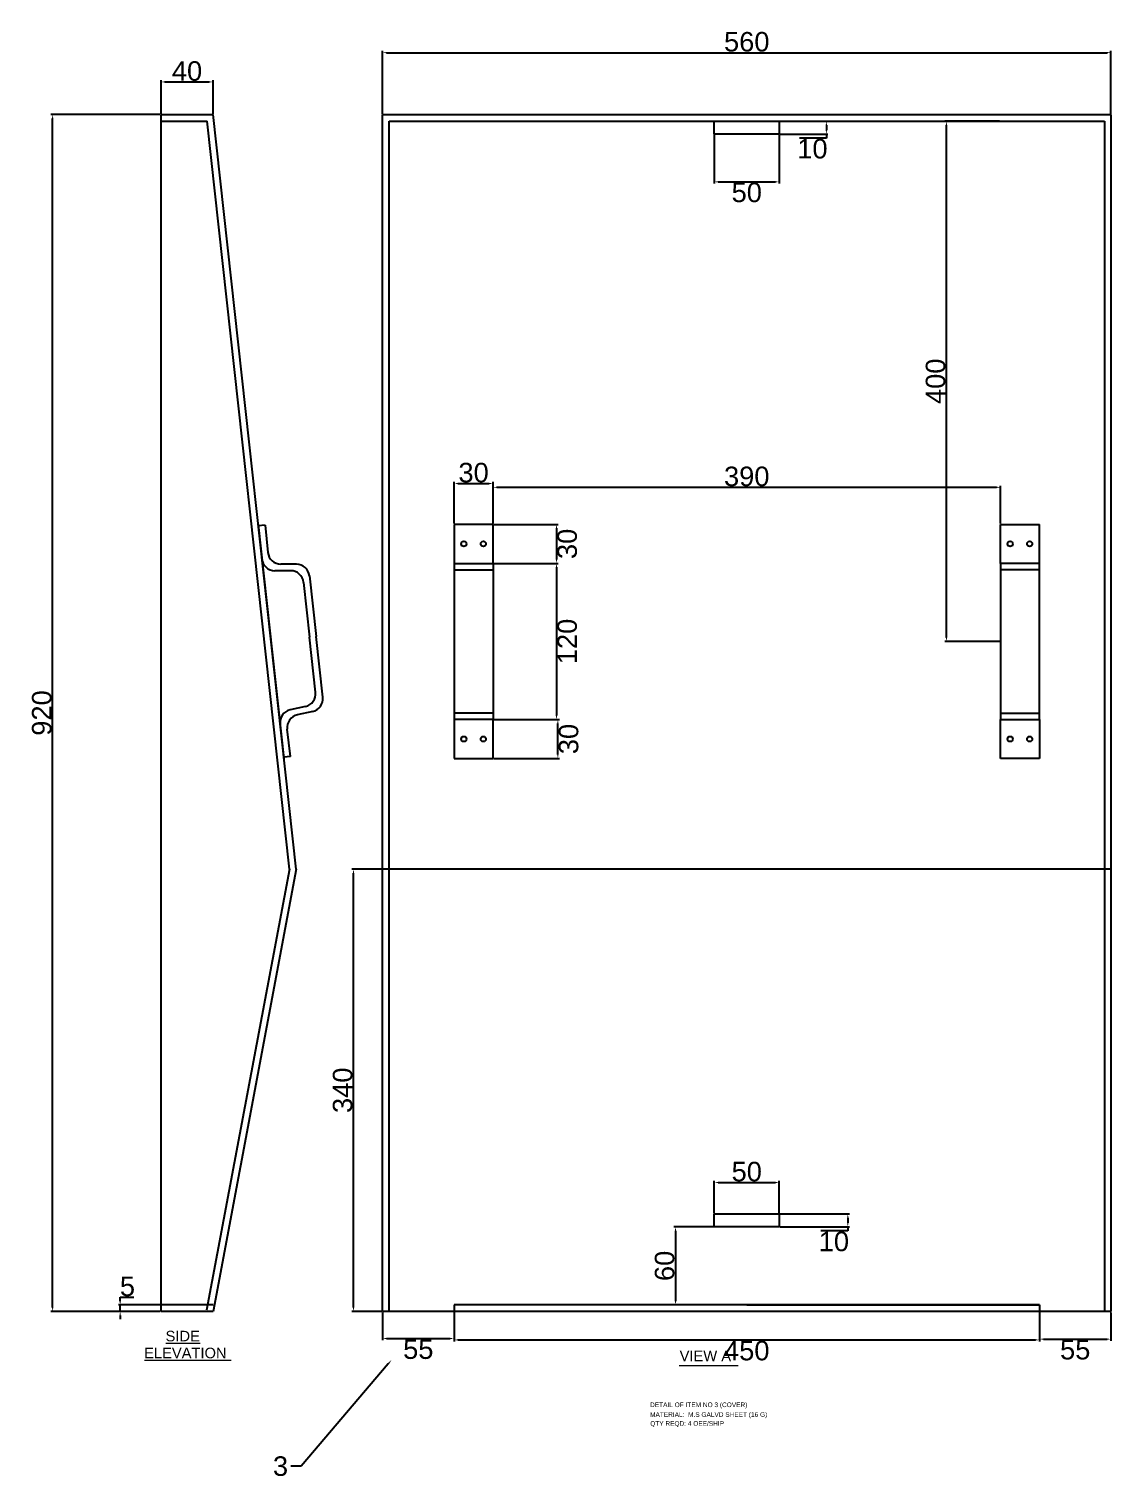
# Model space of a CAD drawing. Header units: millimetres. Extents: x -3009 to 55097, y -2803 to 5841.
# Drawn here: x 13271 to 14103, y 2721 to 3838 of the extents above; entities that cross this region are included whole.
import ezdxf
from ezdxf import colors
from ezdxf.entities.mleader import LeaderData, LeaderLine
from ezdxf.math import Vec2, Vec3

# ---------------------------------------------------------------- set-up
doc = ezdxf.new("R2010")
doc.units = ezdxf.units.MM
for name, color, linetype in [('DIM', 10, 'Continuous'), ('PDF2_Geometry', 7, 'Continuous'), ('PDF2_Text', 7, 'Continuous')]:
    doc.layers.add(name, color=color, linetype=linetype)
doc.styles.add('PDF F1', font='arial.ttf')
doc.styles.get("Standard").update_dxf_attribs({"font": 'arial.ttf', "height": 15})
doc.dimstyles.new('DIM', dxfattribs={"dimtxt": 15, "dimasz": 3, "dimexe": 1.25, "dimexo": 0.625, "dimtad": 2, "dimtoh": 1, "dimdec": 0, "dimtxsty": 'Standard', "dimcen": 2.5, "dimclrd": 1, "dimclre": 4, "dimclrt": 1, "dimadec": 0, "dimazin": 0, "dimtfac": 1, "dimtdec": 0, "dimtmove": 0, "dimatfit": 3, "dimfxl": 1, "dimtfillclr": 4, "dimarcsym": 0})

# ---------------------------------------------------------------- blocks, each defined once
blk = doc.blocks.new('*D71')
at = {"layer": 'Defpoints', "color": 0, "transparency": 16777216}
for p in [(13627.6, 3488.3), (13597.6, 3456.9), (13627.6, 3456.9)]:
    blk.add_point(p, dxfattribs=at)
at = {"layer": 'DIM', "color": 4, "lineweight": -2, "transparency": 16777216}
for p, q in [((13597.6, 3457.5), (13597.6, 3489.6)), ((13627.6, 3457.5), (13627.6, 3489.6))]:
    blk.add_line(p, q, dxfattribs=at)
at = {"layer": 'DIM', "color": 1, "lineweight": -2, "transparency": 16777216}
blk.add_line((13600.6, 3488.3), (13624.6, 3488.3), dxfattribs=at)
at = {"layer": 'DIM', "color": 1, "transparency": 16777216}
for points in [[(13600.6, 3488.8), (13600.6, 3487.8), (13597.6, 3488.3)], [(13624.6, 3488.8), (13624.6, 3487.8), (13627.6, 3488.3)]]:
    blk.add_solid(points, dxfattribs=at)
at = {"layer": 'DIM', "color": 1, "transparency": 16777216, "insert": (13612.6, 3496.6), "char_height": 15, "attachment_point": 5}
blk.add_mtext('30', dxfattribs=at)
blk = doc.blocks.new('*D72')
at = {"layer": 'Defpoints', "color": 0, "transparency": 16777216}
for p in [(13627.6, 3426.9), (13627.6, 3306.9), (13676.3, 3306.9)]:
    blk.add_point(p, dxfattribs=at)
at = {"layer": 'DIM', "color": 4, "lineweight": -2, "transparency": 16777216}
for p, q in [((13628.2, 3426.9), (13677.5, 3426.9)), ((13628.2, 3306.9), (13677.5, 3306.9))]:
    blk.add_line(p, q, dxfattribs=at)
at = {"layer": 'DIM', "color": 1, "lineweight": -2, "transparency": 16777216}
blk.add_line((13676.3, 3423.9), (13676.3, 3309.9), dxfattribs=at)
at = {"layer": 'DIM', "color": 1, "transparency": 16777216}
for points in [[(13675.8, 3423.9), (13676.8, 3423.9), (13676.3, 3426.9)], [(13675.8, 3309.9), (13676.8, 3309.9), (13676.3, 3306.9)]]:
    blk.add_solid(points, dxfattribs=at)
at = {"layer": 'DIM', "color": 1, "transparency": 16777216, "insert": (13684.6, 3366.9), "char_height": 15, "attachment_point": 5, "rotation": 90}
blk.add_mtext('120', dxfattribs=at)
blk = doc.blocks.new('*D73')
at = {"layer": 'Defpoints', "color": 0, "transparency": 16777216}
for p in [(13627.6, 3306.9), (13677.4, 3306.9), (13627.6, 3276.9)]:
    blk.add_point(p, dxfattribs=at)
at = {"layer": 'DIM', "color": 4, "lineweight": -2, "transparency": 16777216}
for p, q in [((13628.2, 3306.9), (13678.7, 3306.9)), ((13628.2, 3276.9), (13678.7, 3276.9))]:
    blk.add_line(p, q, dxfattribs=at)
at = {"layer": 'DIM', "color": 1, "lineweight": -2, "transparency": 16777216}
blk.add_line((13677.4, 3279.9), (13677.4, 3303.9), dxfattribs=at)
at = {"layer": 'DIM', "color": 1, "transparency": 16777216}
for points in [[(13676.9, 3303.9), (13677.9, 3303.9), (13677.4, 3306.9)], [(13676.9, 3279.9), (13677.9, 3279.9), (13677.4, 3276.9)]]:
    blk.add_solid(points, dxfattribs=at)
at = {"layer": 'DIM', "color": 1, "transparency": 16777216, "insert": (13685.7, 3291.9), "char_height": 15, "attachment_point": 5, "rotation": 90}
blk.add_mtext('30', dxfattribs=at)
blk = doc.blocks.new('*D74')
at = {"layer": 'Defpoints', "color": 0, "transparency": 16777216}
for p in [(14017.6, 3485.4), (13627.6, 3456.9), (14017.6, 3456.9)]:
    blk.add_point(p, dxfattribs=at)
at = {"layer": 'DIM', "color": 4, "lineweight": -2, "transparency": 16777216}
for p, q in [((13627.6, 3457.5), (13627.6, 3486.6)), ((14017.6, 3457.5), (14017.6, 3486.6))]:
    blk.add_line(p, q, dxfattribs=at)
at = {"layer": 'DIM', "color": 1, "lineweight": -2, "transparency": 16777216}
blk.add_line((13630.6, 3485.4), (14014.6, 3485.4), dxfattribs=at)
at = {"layer": 'DIM', "color": 1, "transparency": 16777216}
for points in [[(13630.6, 3485.9), (13630.6, 3484.9), (13627.6, 3485.4)], [(14014.6, 3485.9), (14014.6, 3484.9), (14017.6, 3485.4)]]:
    blk.add_solid(points, dxfattribs=at)
at = {"layer": 'DIM', "color": 1, "transparency": 16777216, "insert": (13822.6, 3493.7), "char_height": 15, "attachment_point": 5}
blk.add_mtext('390', dxfattribs=at)
blk = doc.blocks.new('*D75')
at = {"layer": 'Defpoints', "color": 0, "transparency": 16777216}
for p in [(13627.6, 3456.9), (13627.6, 3426.9), (13676.3, 3426.9)]:
    blk.add_point(p, dxfattribs=at)
at = {"layer": 'DIM', "color": 4, "lineweight": -2, "transparency": 16777216}
for p, q in [((13628.2, 3456.9), (13677.5, 3456.9)), ((13628.2, 3426.9), (13677.5, 3426.9))]:
    blk.add_line(p, q, dxfattribs=at)
at = {"layer": 'DIM', "color": 1, "lineweight": -2, "transparency": 16777216}
blk.add_line((13676.3, 3453.9), (13676.3, 3429.9), dxfattribs=at)
at = {"layer": 'DIM', "color": 1, "transparency": 16777216}
for points in [[(13675.8, 3453.9), (13676.8, 3453.9), (13676.3, 3456.9)], [(13675.8, 3429.9), (13676.8, 3429.9), (13676.3, 3426.9)]]:
    blk.add_solid(points, dxfattribs=at)
at = {"layer": 'DIM', "color": 1, "transparency": 16777216, "insert": (13684.6, 3441.9), "char_height": 15, "attachment_point": 5, "rotation": 90}
blk.add_mtext('30', dxfattribs=at)
blk = doc.blocks.new('*D76')
at = {"layer": 'Defpoints', "color": 0, "transparency": 16777216}
for p in [(14102.6, 3819.5), (13542.6, 3771.9), (14102.6, 3771.9)]:
    blk.add_point(p, dxfattribs=at)
at = {"layer": 'DIM', "color": 4, "lineweight": -2, "transparency": 16777216}
for p, q in [((13542.6, 3772.5), (13542.6, 3820.8)), ((14102.6, 3772.5), (14102.6, 3820.8))]:
    blk.add_line(p, q, dxfattribs=at)
at = {"layer": 'DIM', "color": 1, "lineweight": -2, "transparency": 16777216}
blk.add_line((13545.6, 3819.5), (14099.6, 3819.5), dxfattribs=at)
at = {"layer": 'DIM', "color": 1, "transparency": 16777216}
for points in [[(13545.6, 3820), (13545.6, 3819), (13542.6, 3819.5)], [(14099.6, 3820), (14099.6, 3819), (14102.6, 3819.5)]]:
    blk.add_solid(points, dxfattribs=at)
at = {"layer": 'DIM', "color": 1, "transparency": 16777216, "insert": (13822.6, 3827.8), "char_height": 15, "attachment_point": 5}
blk.add_mtext('560', dxfattribs=at)
blk = doc.blocks.new('*D77')
at = {"layer": 'Defpoints', "color": 0, "transparency": 16777216}
for p in [(13797.6, 3756.9), (13847.6, 3756.9), (13847.6, 3720.2)]:
    blk.add_point(p, dxfattribs=at)
at = {"layer": 'DIM', "color": 4, "lineweight": -2, "transparency": 16777216}
for p, q in [((13797.6, 3756.2), (13797.6, 3719)), ((13847.6, 3756.2), (13847.6, 3719))]:
    blk.add_line(p, q, dxfattribs=at)
at = {"layer": 'DIM', "color": 1, "lineweight": -2, "transparency": 16777216}
blk.add_line((13800.6, 3720.2), (13844.6, 3720.2), dxfattribs=at)
at = {"layer": 'DIM', "color": 1, "transparency": 16777216}
for points in [[(13800.6, 3720.7), (13800.6, 3719.7), (13797.6, 3720.2)], [(13844.6, 3720.7), (13844.6, 3719.7), (13847.6, 3720.2)]]:
    blk.add_solid(points, dxfattribs=at)
at = {"layer": 'DIM', "color": 1, "transparency": 16777216, "insert": (13822.6, 3712), "char_height": 15, "attachment_point": 5}
blk.add_mtext('50', dxfattribs=at)
blk = doc.blocks.new('*D78')
at = {"layer": 'Defpoints', "color": 0, "transparency": 16777216}
for p in [(13847.6, 3766.9), (13847.6, 3756.9), (13883.8, 3756.9)]:
    blk.add_point(p, dxfattribs=at)
at = {"layer": 'DIM', "color": 4, "lineweight": -2, "transparency": 16777216}
for p, q in [((13848.2, 3766.9), (13885, 3766.9)), ((13848.2, 3756.9), (13885, 3756.9))]:
    blk.add_line(p, q, dxfattribs=at)
at = {"layer": 'DIM', "color": 1, "lineweight": -2, "transparency": 16777216}
for p, q in [((13883.8, 3763.9), (13883.8, 3759.9)), ((13883.8, 3753.9), (13863.1, 3753.9)), ((13883.8, 3756.9), (13883.8, 3753.9))]:
    blk.add_line(p, q, dxfattribs=at)
at = {"layer": 'DIM', "color": 1, "transparency": 16777216}
for points in [[(13883.3, 3763.9), (13884.3, 3763.9), (13883.8, 3766.9)], [(13883.3, 3759.9), (13884.3, 3759.9), (13883.8, 3756.9)]]:
    blk.add_solid(points, dxfattribs=at)
at = {"layer": 'DIM', "color": 1, "transparency": 16777216, "insert": (13873.1, 3745.6), "char_height": 15, "attachment_point": 5}
blk.add_mtext('10', dxfattribs=at)
blk = doc.blocks.new('*D79')
at = {"layer": 'Defpoints', "color": 0, "transparency": 16777216}
for p in [(13542.6, 2851.9), (13597.6, 2851.9), (13597.6, 2831.1)]:
    blk.add_point(p, dxfattribs=at)
at = {"layer": 'DIM', "color": 4, "lineweight": -2, "transparency": 16777216}
for p, q in [((13542.6, 2851.2), (13542.6, 2829.8)), ((13597.6, 2851.2), (13597.6, 2829.8))]:
    blk.add_line(p, q, dxfattribs=at)
at = {"layer": 'DIM', "color": 1, "lineweight": -2, "transparency": 16777216}
blk.add_line((13545.6, 2831.1), (13594.6, 2831.1), dxfattribs=at)
at = {"layer": 'DIM', "color": 1, "transparency": 16777216}
for points in [[(13545.6, 2831.6), (13545.6, 2830.6), (13542.6, 2831.1)], [(13594.6, 2831.6), (13594.6, 2830.6), (13597.6, 2831.1)]]:
    blk.add_solid(points, dxfattribs=at)
at = {"layer": 'DIM', "color": 1, "transparency": 16777216, "insert": (13570.1, 2822.8), "char_height": 15, "attachment_point": 5}
blk.add_mtext('55', dxfattribs=at)
blk = doc.blocks.new('*D80')
at = {"layer": 'Defpoints', "color": 0, "transparency": 16777216}
for p in [(13597.6, 2851.9), (14047.6, 2851.9), (14047.6, 2830)]:
    blk.add_point(p, dxfattribs=at)
at = {"layer": 'DIM', "color": 4, "lineweight": -2, "transparency": 16777216}
for p, q in [((13597.6, 2851.2), (13597.6, 2828.8)), ((14047.6, 2851.2), (14047.6, 2828.8))]:
    blk.add_line(p, q, dxfattribs=at)
at = {"layer": 'DIM', "color": 1, "lineweight": -2, "transparency": 16777216}
blk.add_line((13600.6, 2830), (14044.6, 2830), dxfattribs=at)
at = {"layer": 'DIM', "color": 1, "transparency": 16777216}
for points in [[(13600.6, 2830.5), (13600.6, 2829.5), (13597.6, 2830)], [(14044.6, 2830.5), (14044.6, 2829.5), (14047.6, 2830)]]:
    blk.add_solid(points, dxfattribs=at)
at = {"layer": 'DIM', "color": 1, "transparency": 16777216, "insert": (13822.6, 2821.7), "char_height": 15, "attachment_point": 5}
blk.add_mtext('450', dxfattribs=at)
blk = doc.blocks.new('*D81')
at = {"layer": 'Defpoints', "color": 0, "transparency": 16777216}
for p in [(14047.6, 2851.9), (14102.6, 2851.9), (14102.6, 2830.6)]:
    blk.add_point(p, dxfattribs=at)
at = {"layer": 'DIM', "color": 4, "lineweight": -2, "transparency": 16777216}
for p, q in [((14047.6, 2851.2), (14047.6, 2829.4)), ((14102.6, 2851.2), (14102.6, 2829.4))]:
    blk.add_line(p, q, dxfattribs=at)
at = {"layer": 'DIM', "color": 1, "lineweight": -2, "transparency": 16777216}
blk.add_line((14050.6, 2830.6), (14099.6, 2830.6), dxfattribs=at)
at = {"layer": 'DIM', "color": 1, "transparency": 16777216}
for points in [[(14050.6, 2831.1), (14050.6, 2830.1), (14047.6, 2830.6)], [(14099.6, 2831.1), (14099.6, 2830.1), (14102.6, 2830.6)]]:
    blk.add_solid(points, dxfattribs=at)
at = {"layer": 'DIM', "color": 1, "transparency": 16777216, "insert": (14075.1, 2822.4), "char_height": 15, "attachment_point": 5}
blk.add_mtext('55', dxfattribs=at)
blk = doc.blocks.new('*D82')
at = {"layer": 'Defpoints', "color": 0, "transparency": 16777216}
for p in [(13340.9, 2856.9), (13372.3, 2856.9), (13372.3, 2851.9)]:
    blk.add_point(p, dxfattribs=at)
at = {"layer": 'DIM', "color": 1, "lineweight": -2, "transparency": 16777216}
for p, q in [((13340.9, 2859.9), (13340.9, 2862.9)), ((13340.9, 2862.9), (13351.5, 2862.9)), ((13340.9, 2851.9), (13340.9, 2856.9)), ((13340.9, 2848.9), (13340.9, 2845.9))]:
    blk.add_line(p, q, dxfattribs=at)
at = {"layer": 'DIM', "color": 4, "lineweight": -2, "transparency": 16777216}
for p, q in [((13371.7, 2856.9), (13339.7, 2856.9)), ((13371.7, 2851.9), (13339.7, 2851.9))]:
    blk.add_line(p, q, dxfattribs=at)
at = {"layer": 'DIM', "color": 1, "transparency": 16777216}
for points in [[(13340.4, 2859.9), (13341.4, 2859.9), (13340.9, 2856.9)], [(13340.4, 2848.9), (13341.4, 2848.9), (13340.9, 2851.9)]]:
    blk.add_solid(points, dxfattribs=at)
at = {"layer": 'DIM', "color": 1, "transparency": 16777216, "insert": (13346.5, 2871.1), "char_height": 15, "attachment_point": 5}
blk.add_mtext('5', dxfattribs=at)
blk = doc.blocks.new('*D83')
at = {"layer": 'Defpoints', "color": 0, "transparency": 16777216}
for p in [(13289, 3771.9), (13372.3, 3771.9), (13372.3, 2851.9)]:
    blk.add_point(p, dxfattribs=at)
at = {"layer": 'DIM', "color": 4, "lineweight": -2, "transparency": 16777216}
for p, q in [((13371.7, 3771.9), (13287.7, 3771.9)), ((13371.7, 2851.9), (13287.7, 2851.9))]:
    blk.add_line(p, q, dxfattribs=at)
at = {"layer": 'DIM', "color": 1, "lineweight": -2, "transparency": 16777216}
blk.add_line((13289, 2854.9), (13289, 3768.9), dxfattribs=at)
at = {"layer": 'DIM', "color": 1, "transparency": 16777216}
for points in [[(13288.5, 3768.9), (13289.5, 3768.9), (13289, 3771.9)], [(13288.5, 2854.9), (13289.5, 2854.9), (13289, 2851.9)]]:
    blk.add_solid(points, dxfattribs=at)
at = {"layer": 'DIM', "color": 1, "transparency": 16777216, "insert": (13280.7, 3311.9), "char_height": 15, "attachment_point": 5, "rotation": 90}
blk.add_mtext('920', dxfattribs=at)
blk = doc.blocks.new('*D84')
at = {"layer": 'Defpoints', "color": 0, "transparency": 16777216}
for p in [(13847.6, 2951), (13797.6, 2926.9), (13847.6, 2926.9)]:
    blk.add_point(p, dxfattribs=at)
at = {"layer": 'DIM', "color": 4, "lineweight": -2, "transparency": 16777216}
for p, q in [((13797.6, 2927.5), (13797.6, 2952.3)), ((13847.6, 2927.5), (13847.6, 2952.3))]:
    blk.add_line(p, q, dxfattribs=at)
at = {"layer": 'DIM', "color": 1, "lineweight": -2, "transparency": 16777216}
blk.add_line((13800.6, 2951), (13844.6, 2951), dxfattribs=at)
at = {"layer": 'DIM', "color": 1, "transparency": 16777216}
for points in [[(13800.6, 2951.5), (13800.6, 2950.5), (13797.6, 2951)], [(13844.6, 2951.5), (13844.6, 2950.5), (13847.6, 2951)]]:
    blk.add_solid(points, dxfattribs=at)
at = {"layer": 'DIM', "color": 1, "transparency": 16777216, "insert": (13822.6, 2959.3), "char_height": 15, "attachment_point": 5}
blk.add_mtext('50', dxfattribs=at)
blk = doc.blocks.new('*D85')
at = {"layer": 'Defpoints', "color": 0, "transparency": 16777216}
for p in [(13847.6, 2926.9), (13847.6, 2916.9), (13900.3, 2916.9)]:
    blk.add_point(p, dxfattribs=at)
at = {"layer": 'DIM', "color": 4, "lineweight": -2, "transparency": 16777216}
for p, q in [((13848.2, 2926.9), (13901.5, 2926.9)), ((13848.2, 2916.9), (13901.5, 2916.9))]:
    blk.add_line(p, q, dxfattribs=at)
at = {"layer": 'DIM', "color": 1, "lineweight": -2, "transparency": 16777216}
for p, q in [((13900.3, 2923.9), (13900.3, 2919.9)), ((13900.3, 2916.9), (13900.3, 2913.9)), ((13900.3, 2913.9), (13879.6, 2913.9))]:
    blk.add_line(p, q, dxfattribs=at)
at = {"layer": 'DIM', "color": 1, "transparency": 16777216}
for points in [[(13899.8, 2923.9), (13900.8, 2923.9), (13900.3, 2926.9)], [(13899.8, 2919.9), (13900.8, 2919.9), (13900.3, 2916.9)]]:
    blk.add_solid(points, dxfattribs=at)
at = {"layer": 'DIM', "color": 1, "transparency": 16777216, "insert": (13889.6, 2905.6), "char_height": 15, "attachment_point": 5}
blk.add_mtext('10', dxfattribs=at)
blk = doc.blocks.new('*D86')
at = {"layer": 'Defpoints', "color": 0, "transparency": 16777216}
for p in [(13797.6, 2916.9), (13767.8, 2856.9), (13797.6, 2856.9)]:
    blk.add_point(p, dxfattribs=at)
at = {"layer": 'DIM', "color": 4, "lineweight": -2, "transparency": 16777216}
for p, q in [((13797, 2916.9), (13766.5, 2916.9)), ((13797, 2856.9), (13766.5, 2856.9))]:
    blk.add_line(p, q, dxfattribs=at)
at = {"layer": 'DIM', "color": 1, "lineweight": -2, "transparency": 16777216}
blk.add_line((13767.8, 2913.9), (13767.8, 2859.9), dxfattribs=at)
at = {"layer": 'DIM', "color": 1, "transparency": 16777216}
for points in [[(13767.3, 2913.9), (13768.3, 2913.9), (13767.8, 2916.9)], [(13767.3, 2859.9), (13768.3, 2859.9), (13767.8, 2856.9)]]:
    blk.add_solid(points, dxfattribs=at)
at = {"layer": 'DIM', "color": 1, "transparency": 16777216, "insert": (13759.5, 2886.9), "char_height": 15, "attachment_point": 5, "rotation": 90}
blk.add_mtext('60', dxfattribs=at)
blk = doc.blocks.new('*D87')
at = {"layer": 'Defpoints', "color": 0, "transparency": 16777216}
for p in [(13412.3, 3797), (13372.3, 3771.9), (13412.3, 3771.9)]:
    blk.add_point(p, dxfattribs=at)
at = {"layer": 'DIM', "color": 4, "lineweight": -2, "transparency": 16777216}
for p, q in [((13372.3, 3772.5), (13372.3, 3798.3)), ((13412.3, 3772.5), (13412.3, 3798.3))]:
    blk.add_line(p, q, dxfattribs=at)
at = {"layer": 'DIM', "color": 1, "lineweight": -2, "transparency": 16777216}
blk.add_line((13375.3, 3797), (13409.3, 3797), dxfattribs=at)
at = {"layer": 'DIM', "color": 1, "transparency": 16777216}
for points in [[(13375.3, 3797.5), (13375.3, 3796.5), (13372.3, 3797)], [(13409.3, 3797.5), (13409.3, 3796.5), (13412.3, 3797)]]:
    blk.add_solid(points, dxfattribs=at)
at = {"layer": 'DIM', "color": 1, "transparency": 16777216, "insert": (13392.3, 3805.3), "char_height": 15, "attachment_point": 5}
blk.add_mtext('40', dxfattribs=at)
blk = doc.blocks.new('*D88')
at = {"layer": 'Defpoints', "color": 0, "transparency": 16777216}
for p in [(13976.1, 3766.9), (14017.6, 3766.9), (14017.6, 3366.9)]:
    blk.add_point(p, dxfattribs=at)
at = {"layer": 'DIM', "color": 4, "lineweight": -2, "transparency": 16777216}
for p, q in [((14017, 3766.9), (13974.9, 3766.9)), ((14017, 3366.9), (13974.9, 3366.9))]:
    blk.add_line(p, q, dxfattribs=at)
at = {"layer": 'DIM', "color": 1, "lineweight": -2, "transparency": 16777216}
blk.add_line((13976.1, 3369.9), (13976.1, 3763.9), dxfattribs=at)
at = {"layer": 'DIM', "color": 1, "transparency": 16777216}
for points in [[(13975.6, 3763.9), (13976.6, 3763.9), (13976.1, 3766.9)], [(13975.6, 3369.9), (13976.6, 3369.9), (13976.1, 3366.9)]]:
    blk.add_solid(points, dxfattribs=at)
at = {"layer": 'DIM', "color": 1, "transparency": 16777216, "insert": (13967.8, 3566.9), "char_height": 15, "attachment_point": 5, "rotation": 90}
blk.add_mtext('400', dxfattribs=at)
blk = doc.blocks.new('*D106')
at = {"layer": 'Defpoints', "color": 0, "transparency": 16777216}
for p in [(13520.3, 3191.9), (13542.6, 3191.9), (13542.6, 2851.9)]:
    blk.add_point(p, dxfattribs=at)
at = {"layer": 'DIM', "color": 4, "lineweight": -2, "transparency": 16777216}
for p, q in [((13542, 3191.9), (13519, 3191.9)), ((13542, 2851.9), (13519, 2851.9))]:
    blk.add_line(p, q, dxfattribs=at)
at = {"layer": 'DIM', "color": 1, "lineweight": -2, "transparency": 16777216}
blk.add_line((13520.3, 2854.9), (13520.3, 3188.9), dxfattribs=at)
at = {"layer": 'DIM', "color": 1, "transparency": 16777216}
for points in [[(13519.8, 3188.9), (13520.8, 3188.9), (13520.3, 3191.9)], [(13519.8, 2854.9), (13520.8, 2854.9), (13520.3, 2851.9)]]:
    blk.add_solid(points, dxfattribs=at)
at = {"layer": 'DIM', "color": 1, "transparency": 16777216, "insert": (13512, 3021.9), "char_height": 15, "attachment_point": 5, "rotation": 90}
blk.add_mtext('340', dxfattribs=at)

msp = doc.modelspace()

# ---------------------------------------------------------------- linework, layer by layer
for p, q in [((13372.3, 2851.9), (13372.3, 3771.9)), ((13372.3, 3771.9), (13412.3, 3771.9)), ((13372.3, 3766.9), (13407.9, 3766.9)), ((13471.1, 3191.9), (13407.9, 3766.9)), ((13476.1, 3191.9), (13412.3, 3771.9)), ((13542.6, 2851.9), (13542.6, 3771.9)), ((13542.6, 3771.9), (14102.6, 3771.9)), ((13547.6, 2851.9), (13547.6, 3766.9)), ((13547.6, 3766.9), (14097.6, 3766.9)), ((14097.6, 3766.9), (14097.6, 2851.9)), ((14102.6, 3771.9), (14102.6, 2851.9)), ((13447, 3456.9), (13466.8, 3276.9)), ((13452.3, 3456.3), (13447.1, 3455.8)), ((13452.3, 3456.3), (13454.4, 3435.4)), ((13597.6, 3456.9), (13597.6, 3276.9)), ((13627.6, 3456.9), (13597.6, 3456.9)), ((13627.6, 3426.9), (13627.6, 3456.9)), ((14017.6, 3426.9), (14017.6, 3456.9)), ((14017.6, 3456.9), (14047.6, 3456.9)), ((14047.6, 3306.9), (14047.6, 3456.9)), ((13471.9, 3421.3), (13459.8, 3421.3)), ((13476.4, 3426.3), (13464.4, 3426.3)), ((13597.6, 3426.9), (13627.6, 3426.9)), ((13597.6, 3421.9), (13627.6, 3421.9)), ((13627.6, 3426.9), (13627.6, 3306.9)), ((14047.6, 3426.9), (14017.6, 3426.9)), ((14017.6, 3426.9), (14017.6, 3306.9)), ((14047.6, 3421.9), (14017.6, 3421.9)), ((13481.8, 3412.3), (13486.5, 3370.1)), ((13486.4, 3417.3), (13491.5, 3370.7)), ((13456.9, 3366.9), (13456.9, 3366.9)), ((13491.1, 3327.9), (13486.5, 3370.1)), ((13496.6, 3324), (13491.5, 3370.7)), ((13483.4, 3316.9), (13471.6, 3314.3)), ((13488.9, 3313), (13477.1, 3310.4)), ((13627.6, 3311.9), (13597.6, 3311.9)), ((13627.6, 3306.9), (13597.6, 3306.9)), ((13627.6, 3276.9), (13627.6, 3306.9)), ((14017.6, 3311.9), (14047.6, 3311.9)), ((14017.6, 3306.9), (14047.6, 3306.9)), ((14017.6, 3276.9), (14017.6, 3306.9)), ((14047.6, 3306.9), (14047.6, 3276.9)), ((13471.9, 3278.5), (13469.3, 3299.5)), ((13471.9, 3278.5), (13466.6, 3277.9)), ((13597.6, 3276.9), (13627.6, 3276.9)), ((14047.6, 3276.9), (14017.6, 3276.9)), ((13471, 3191.9), (13407.4, 2852.8)), ((13476.1, 3191.9), (13412.3, 2851.9)), ((13471.1, 3191.9), (13471, 3191.9)), ((14102.6, 3191.9), (13542.6, 3191.9)), ((13412.3, 2856.9), (13372.3, 2856.9)), ((13412.3, 2851.9), (13372.3, 2851.9)), ((14102.6, 2851.9), (13542.6, 2851.9)), ((14047.6, 2856.9), (13597.6, 2856.9)), ((13822.6, 2856.9), (13597.6, 2856.9)), ((13597.6, 2856.9), (13597.6, 2851.9)), ((13822.6, 2856.9), (14047.6, 2856.9)), ((14047.6, 2856.9), (14047.6, 2851.9))]:
    msp.add_line(p, q)
for points in [[(13797.6, 3766.9), (13847.6, 3766.9), (13847.6, 3756.9), (13797.6, 3756.9)], [(13797.6, 2926.9), (13847.6, 2926.9), (13847.6, 2916.9), (13797.6, 2916.9)]]:
    msp.add_lwpolyline(points, close=True)
for centre in [(13605.1, 3441.9), (13620.1, 3441.9), (14025.1, 3441.9), (14040.1, 3441.9), (13605.1, 3291.9), (13620.1, 3291.9), (14025.1, 3291.9), (14040.1, 3291.9)]:
    msp.add_circle(centre, 2)
for centre, start, end in [((13459.8, 3431.3), 185.7106, 270), ((13464.4, 3436.3), 185.7106, 270), ((13471.9, 3411.3), 5.7106, 90), ((13476.4, 3416.3), 5.7106, 90), ((13481.2, 3326.7), 282.5448, 6.8342), ((13486.7, 3322.8), 282.5448, 6.8342), ((13473.8, 3304.6), 102.5448, 186.8342), ((13479.3, 3300.7), 102.5448, 186.8342)]:
    msp.add_arc(centre, 10, start, end)
at = {"layer": 'PDF2_Geometry', "lineweight": 13}
for points in [[(13376, 2827.5), (13402.5, 2827.5)], [(13359.5, 2814.5), (13426.3, 2814.5)], [(13770.6, 2810.4), (13816, 2810.4)]]:
    msp.add_lwpolyline(points, dxfattribs=at)

# ---------------------------------------------------------------- texts
at = {"layer": 'PDF2_Text', "attachment_point": 4, "style": 'PDF F1'}
for s, insert, char_height in [('SIDE', (13375.8, 2832.9), 8.09), ('ELEVATION', (13359.3, 2819.9), 8.09), ('VIEW A', (13771, 2817.7), 8.09), ('DETAIL OF ITEM NO 3 (COVER)', (13748.3, 2779.6), 3.581), ('MATERIAL:  M.S GALVD SHEET (16 G)', (13748.3, 2772.1), 3.581), ('QTY REQD: 4 OEE/SHIP', (13748.4, 2765.3), 3.581)]:
    msp.add_mtext(s, dxfattribs=dict(at, insert=insert, char_height=char_height))

# ---------------------------------------------------------------- dimensions: what is measured, and where the dimension line sits
at = {"layer": 'DIM'}
for base, p1, p2, picture, middle in [((14102.6, 3819.5), (13542.6, 3771.9), (14102.6, 3771.9), '*D76', (13822.6, 3827.8)), ((13412.3, 3797), (13372.3, 3771.9), (13412.3, 3771.9), '*D87', (13392.3, 3805.3)), ((13847.6, 3720.2), (13797.6, 3756.9), (13847.6, 3756.9), '*D77', (13822.6, 3712)), ((13627.6, 3488.3), (13597.6, 3456.9), (13627.6, 3456.9), '*D71', (13612.6, 3496.6)), ((14017.6, 3485.4), (13627.6, 3456.9), (14017.6, 3456.9), '*D74', (13822.6, 3493.7)), ((13847.6, 2951), (13797.6, 2926.9), (13847.6, 2926.9), '*D84', (13822.6, 2959.3)), ((13597.6, 2831.1), (13542.6, 2851.9), (13597.6, 2851.9), '*D79', (13570.1, 2822.8)), ((14047.6, 2830), (13597.6, 2851.9), (14047.6, 2851.9), '*D80', (13822.6, 2821.7)), ((14102.6, 2830.6), (14047.6, 2851.9), (14102.6, 2851.9), '*D81', (14075.1, 2822.4))]:
    dim = msp.add_linear_dim(base=base, p1=p1, p2=p2, dimstyle='DIM', dxfattribs=at)
    dim.commit()
    dim.dimension.update_dxf_attribs({"geometry": picture, "text_midpoint": middle})
for base, p1, p2, picture, middle in [((13289, 3771.9), (13372.3, 2851.9), (13372.3, 3771.9), '*D83', (13280.7, 3311.9)), ((13883.8, 3756.9), (13847.6, 3766.9), (13847.6, 3756.9), '*D78', (13873.1, 3745.6)), ((13976.1, 3766.9), (14017.6, 3366.9), (14017.6, 3766.9), '*D88', (13967.8, 3566.9)), ((13676.3, 3426.9), (13627.6, 3456.9), (13627.6, 3426.9), '*D75', (13684.6, 3441.9)), ((13676.3, 3306.9), (13627.6, 3426.9), (13627.6, 3306.9), '*D72', (13684.6, 3366.9)), ((13677.4, 3306.9), (13627.6, 3276.9), (13627.6, 3306.9), '*D73', (13685.7, 3291.9)), ((13520.3, 3191.9), (13542.6, 2851.9), (13542.6, 3191.9), '*D106', (13512, 3021.9)), ((13900.3, 2916.9), (13847.6, 2926.9), (13847.6, 2916.9), '*D85', (13889.6, 2905.6)), ((13767.8, 2856.9), (13797.6, 2916.9), (13797.6, 2856.9), '*D86', (13759.5, 2886.9)), ((13340.9, 2856.9), (13372.3, 2851.9), (13372.3, 2856.9), '*D82', (13346.5, 2871.1))]:
    dim = msp.add_linear_dim(base=base, p1=p1, p2=p2, angle=90, dimstyle='DIM', dxfattribs=at)
    dim.commit()
    dim.dimension.update_dxf_attribs({"geometry": picture, "text_midpoint": middle})

# ---------------------------------------------------------------- leaders
ml = msp.add_multileader_mtext('Standard')
ml.set_content('3', color=256)
ml.set_leader_properties()
ml.build(insert=Vec2(0, 0))
ctx = ml.context
ctx.base_point, ctx.char_height, ctx.plane_origin = Vec3(13458.1, 2732.9), 15, Vec3(13549.5, 2814.6)
ctx.text_align_type = 2
notes = []
notes.append((ctx, [(0, (1, 1, 0), (13480, 2732.9), (-1, 0), 8, [(0, [(13549.5, 2814.6)], 0, [])])]))
ctx.mtext.insert, ctx.mtext.alignment, ctx.mtext.flow_direction = Vec3(13470, 2740.5), 3, 5
for ctx, leaders in notes:
    for number, flags, end, landing, length, lines in leaders:
        leader = LeaderData()
        leader.index, (leader.has_last_leader_line, leader.has_dogleg_vector, leader.attachment_direction) = number, flags
        leader.last_leader_point, leader.dogleg_vector, leader.dogleg_length = Vec3(end), Vec3(landing), length
        for number, points, colour, breaks in lines:
            line = LeaderLine()
            line.index, line.vertices, line.color, line.breaks = number, Vec3.list(points), colors.encode_raw_color(colour), breaks
            leader.lines.append(line)
        ctx.leaders.append(leader)

doc.saveas('drawing.dxf')
